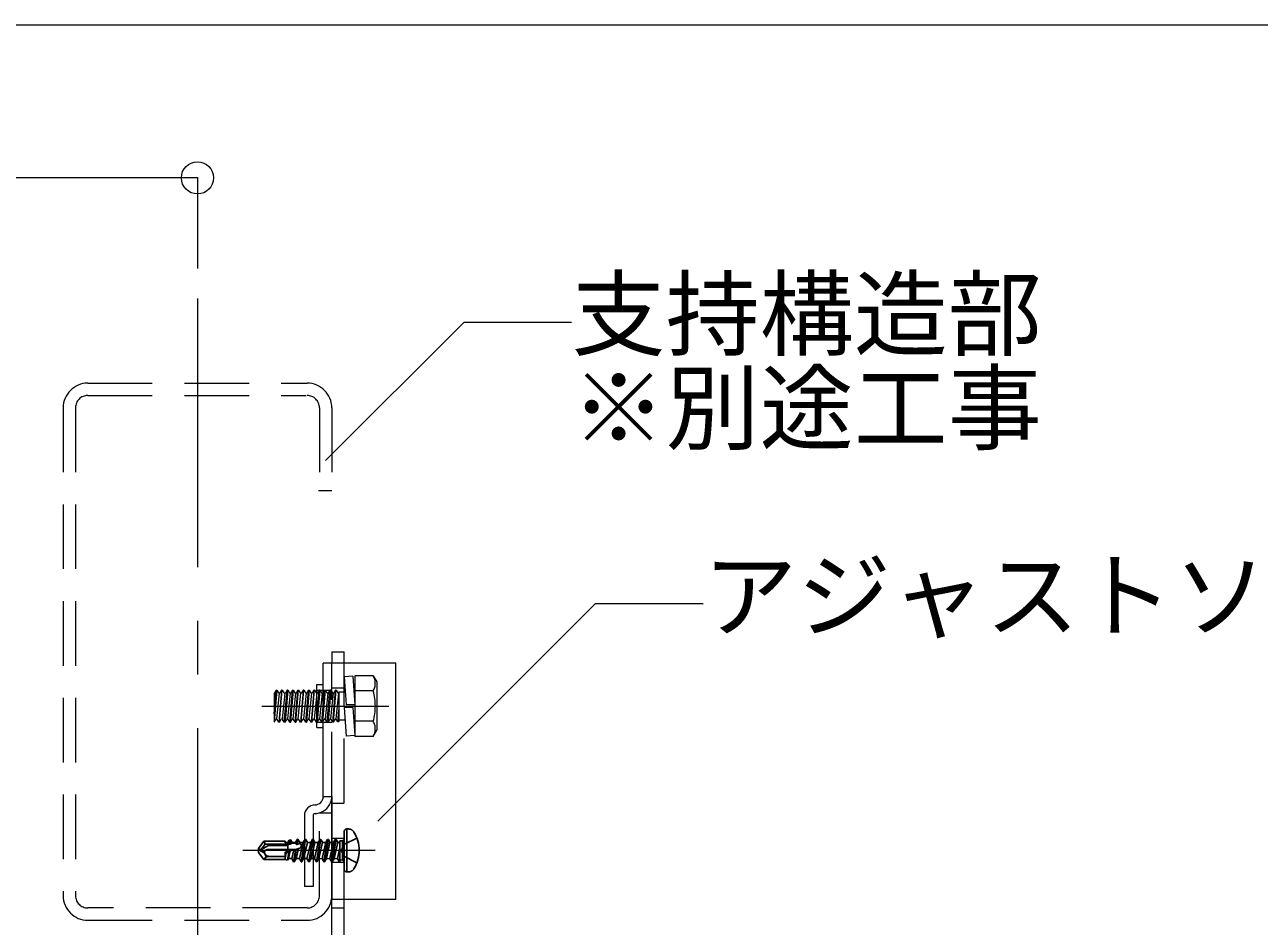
# Model space of a CAD drawing. Units: millimetres, scale not verified. Extents: x -1950 to 1950, y -1347 to 1325.
# Drawn here: x 1030.5 to 1260.3, y -681.7 to -513.8 of the extents above; entities that cross this region are included whole.
import ezdxf
from ezdxf.enums import TextEntityAlignment as Align

# ---------------------------------------------------------------- set-up
doc = ezdxf.new("R2010")
doc.units = ezdxf.units.MM
doc.header["$LTSCALE"] = 10
doc.header["$PDMODE"] = 32
doc.header["$PDSIZE"] = 6
doc.linetypes.add('CHAIN1', pattern=[8, 5, -1, 1, -1])
doc.linetypes.add('DASHED1', pattern=[1.8, 1.2, -0.6])
for name, color, linetype, lineweight in [('4-0_中心線', 4, 'CHAIN1', 9), ('4-5_寸法', 4, 'Continuous', 9), ('4-6_文字', 7, 'Continuous', 18), ('4-9_躯体他', 4, 'Continuous', 9), ('4-A_クリップ', 7, 'Continuous', 18), ('4-C_ビス・アンカーボルト・強調図形', 2, 'Continuous', 25), ('F-3_野縁', 3, 'Continuous', 18)]:
    doc.layers.add(name, color=color, linetype=linetype, lineweight=lineweight)
doc.styles.add('ＭＳ ゴシック', font='')
doc.styles.get('ＭＳ ゴシック').set_extended_font_data('MS Gothic')

msp = doc.modelspace()

# ---------------------------------------------------------------- linework, layer by layer
at = {"layer": '4-0_中心線'}
for p, q in [((1062.68, -564.82), (1062.68, -746.49)), ((1074.64, -640.69), (1098.28, -640.69)), ((1095.73, -667.56), (1071.09, -667.56))]:
    msp.add_line(p, q, dxfattribs=at)
at = {"layer": '4-5_寸法'}
for q in [(822.68, -542.34), (1062.68, -559.23)]:
    msp.add_line((1062.68, -542.34), q, dxfattribs=at)
at = {"layer": '4-5_寸法', "color": 7}
msp.add_point((1062.68, -542.34), dxfattribs=at)
at = {"layer": '4-6_文字'}
for p, q in [((1086.5, -594.99), (1112.29, -569.19)), ((1112.29, -569.19), (1132.29, -569.19))]:
    msp.add_line(p, q, dxfattribs=at)
msp.add_lwpolyline([(1096.25, -662.1), (1136.75, -621.6), (1156.75, -621.6)], dxfattribs=at)
at = {"layer": '4-9_躯体他', "linetype": 'DASHED1'}
for p, q in [((1042.28, -580.56), (1083.08, -580.56)), ((1042.28, -582.86), (1082.88, -582.86)), ((1037.68, -585.16), (1037.68, -675.96)), ((1039.98, -585.16), (1039.98, -675.96)), ((1085.38, -585.16), (1085.38, -600.56)), ((1087.68, -585.16), (1087.68, -600.56)), ((1085.18, -600.56), (1087.68, -600.56)), ((1085.38, -675.96), (1085.38, -660.56)), ((1085.38, -660.56), (1087.68, -660.56)), ((1087.68, -675.96), (1087.68, -660.56)), ((1083.08, -678.26), (1042.28, -678.26)), ((1042.28, -680.56), (1083.08, -680.56))]:
    msp.add_line(p, q, dxfattribs=at)
for centre, radius, start, end in [((1042.28, -585.16), 4.6, 90, 180), ((1083.08, -585.16), 4.6, 0, 90), ((1042.28, -585.16), 2.3, 90, 180), ((1083.08, -585.16), 2.3, 0, 90), ((1042.28, -675.96), 4.6, 180, 270), ((1042.28, -675.96), 2.3, 180, 270), ((1083.08, -675.96), 4.6, 270, 0), ((1083.08, -675.96), 2.3, 270, 0)]:
    msp.add_arc(centre, radius, start, end, dxfattribs=at)
at = {"layer": '4-A_クリップ'}
for p, q in [((1087.68, -630.56), (1089.98, -630.56)), ((1087.68, -630.56), (1087.68, -632.69)), ((1089.98, -632.69), (1089.98, -630.56)), ((1086.08, -657.49), (1086.08, -632.69)), ((1099.58, -632.69), (1086.08, -632.69)), ((1099.58, -676.69), (1099.58, -632.69)), ((1077.47, -637.69), (1076.98, -643.59)), ((1076.98, -642.1), (1077.34, -637.69)), ((1076.98, -638.28), (1076.98, -643.59)), ((1077.34, -637.69), (1077.03, -638.23)), ((1077.34, -637.69), (1077.47, -637.69)), ((1077.91, -638.3), (1077.41, -643.07)), ((1077.47, -637.69), (1077.78, -638.23)), ((1078.34, -637.69), (1077.84, -643.69)), ((1077.91, -638.45), (1077.91, -638.45)), ((1077.91, -638.45), (1077.91, -638.45)), ((1077.97, -643.69), (1078.47, -637.69)), ((1078.34, -637.69), (1078.03, -638.23)), ((1078.47, -637.69), (1078.34, -637.69)), ((1078.91, -638.3), (1078.41, -643.07)), ((1078.47, -637.69), (1078.78, -638.23)), ((1078.84, -643.69), (1079.34, -637.69)), ((1078.91, -638.45), (1078.91, -638.45)), ((1078.91, -638.45), (1078.91, -638.45)), ((1078.91, -638.45), (1078.91, -638.45)), ((1079.47, -637.69), (1078.97, -643.69)), ((1079.34, -637.69), (1079.03, -638.23)), ((1079.47, -637.69), (1079.34, -637.69)), ((1079.91, -638.3), (1079.41, -643.07)), ((1079.47, -637.69), (1079.78, -638.23)), ((1079.84, -643.69), (1080.34, -637.69)), ((1079.91, -638.45), (1079.91, -638.45)), ((1080.47, -637.69), (1079.97, -643.69)), ((1080.34, -637.69), (1080.03, -638.23)), ((1080.34, -637.69), (1080.47, -637.69)), ((1080.91, -638.3), (1080.41, -643.07)), ((1080.47, -637.69), (1080.78, -638.23)), ((1080.84, -643.69), (1081.34, -637.69)), ((1080.91, -638.45), (1080.91, -638.45)), ((1080.91, -638.45), (1080.91, -638.45)), ((1080.97, -643.69), (1081.47, -637.69)), ((1081.34, -637.69), (1081.03, -638.23)), ((1081.34, -637.69), (1081.47, -637.69)), ((1081.41, -643.07), (1081.91, -638.3)), ((1081.47, -637.69), (1081.78, -638.23)), ((1082.34, -637.69), (1081.84, -643.69)), ((1081.91, -638.45), (1081.91, -638.45)), ((1081.91, -638.45), (1081.91, -638.45)), ((1081.97, -643.69), (1082.47, -637.69)), ((1082.34, -637.69), (1082.03, -638.23)), ((1082.47, -637.69), (1082.34, -637.69)), ((1082.91, -638.3), (1082.41, -643.08)), ((1082.47, -637.69), (1082.78, -638.23)), ((1082.84, -643.69), (1083.34, -637.69)), ((1082.91, -638.45), (1082.91, -638.45)), ((1083.47, -637.69), (1082.97, -643.69)), ((1083.34, -637.69), (1083.03, -638.23)), ((1083.34, -637.69), (1083.47, -637.69)), ((1083.91, -638.3), (1083.41, -643.08)), ((1083.47, -637.69), (1083.78, -638.23)), ((1084.34, -637.69), (1083.84, -643.69)), ((1083.91, -638.45), (1083.91, -638.45)), ((1083.91, -638.45), (1083.91, -638.45)), ((1083.97, -643.69), (1084.47, -637.69)), ((1084.34, -637.69), (1084.03, -638.23)), ((1084.47, -637.69), (1084.34, -637.69)), ((1084.91, -638.3), (1084.41, -643.08)), ((1084.47, -637.69), (1084.78, -638.23)), ((1084.88, -636.69), (1086.08, -636.69)), ((1084.88, -644.69), (1084.88, -636.69)), ((1084.91, -638.45), (1084.91, -638.45)), ((1084.91, -638.45), (1084.91, -638.45)), ((1084.91, -638.45), (1084.91, -638.45)), ((1076.98, -643.67), (1077.28, -643.15)), ((1077.41, -642.93), (1077.41, -642.93)), ((1077.41, -642.93), (1077.41, -642.93)), ((1077.84, -643.69), (1077.53, -643.15)), ((1077.97, -643.69), (1078.28, -643.15)), ((1078.41, -642.93), (1078.41, -642.93)), ((1078.41, -642.93), (1078.41, -642.93)), ((1078.41, -642.93), (1078.41, -642.93)), ((1078.84, -643.69), (1078.53, -643.15)), ((1078.97, -643.69), (1079.28, -643.15)), ((1079.41, -642.93), (1079.41, -642.93)), ((1079.84, -643.69), (1079.53, -643.15)), ((1079.97, -643.69), (1080.28, -643.15)), ((1080.41, -642.93), (1080.41, -642.93)), ((1080.41, -642.93), (1080.41, -642.93)), ((1080.41, -642.93), (1080.41, -642.93)), ((1080.84, -643.69), (1080.53, -643.15)), ((1080.97, -643.69), (1081.28, -643.15)), ((1081.41, -642.93), (1081.41, -642.93)), ((1081.41, -642.93), (1081.41, -642.93)), ((1081.84, -643.69), (1081.53, -643.15)), ((1081.97, -643.69), (1082.28, -643.15)), ((1082.41, -642.93), (1082.41, -642.93)), ((1082.84, -643.69), (1082.53, -643.15)), ((1082.97, -643.69), (1083.28, -643.15)), ((1083.41, -642.93), (1083.41, -642.93)), ((1083.41, -642.93), (1083.41, -642.93)), ((1083.84, -643.69), (1083.53, -643.15)), ((1083.97, -643.69), (1084.28, -643.15)), ((1084.41, -642.93), (1084.41, -642.93)), ((1084.41, -642.93), (1084.41, -642.93)), ((1084.41, -642.93), (1084.41, -642.93)), ((1084.84, -643.69), (1084.53, -643.15)), ((1077.97, -643.69), (1077.84, -643.69)), ((1078.97, -643.69), (1078.84, -643.69)), ((1079.84, -643.69), (1079.97, -643.69)), ((1080.84, -643.69), (1080.97, -643.69)), ((1081.97, -643.69), (1081.84, -643.69)), ((1082.84, -643.69), (1082.97, -643.69)), ((1083.97, -643.69), (1083.84, -643.69)), ((1084.97, -643.69), (1084.84, -643.69)), ((1084.88, -644.69), (1086.08, -644.69)), ((1086.08, -657.49), (1087.68, -657.49)), ((1087.68, -657.49), (1087.68, -676.56)), ((1087.68, -676.69), (1087.68, -657.49)), ((1082.58, -661.09), (1082.58, -674.29)), ((1087.68, -676.56), (1087.68, -660.56)), ((1087.68, -691.56), (1087.68, -676.56)), ((1099.58, -676.69), (1087.68, -676.69)), ((1089.98, -691.56), (1089.98, -676.69))]:
    msp.add_line(p, q, dxfattribs=at)
at = {"layer": '4-A_クリップ', "linetype": 'DASHED1'}
for p, q in [((1087.68, -630.56), (1089.98, -630.56)), ((1087.68, -657.49), (1087.68, -632.69)), ((1089.98, -676.69), (1089.98, -632.69)), ((1091.58, -635.1), (1089.98, -635.21)), ((1089.98, -635.21), (1090.35, -640.44)), ((1091.98, -635.04), (1091.98, -646.34)), ((1095.38, -635.04), (1091.98, -635.04)), ((1095.38, -635.04), (1096.08, -636.19)), ((1096.08, -636.19), (1096.08, -645.19)), ((1084.84, -643.69), (1085.34, -637.69)), ((1084.88, -637.69), (1087.68, -637.69)), ((1085.47, -637.69), (1084.97, -643.69)), ((1085.34, -637.69), (1085.03, -638.23)), ((1085.47, -637.69), (1085.34, -637.69)), ((1085.91, -638.3), (1085.41, -643.07)), ((1085.47, -637.69), (1085.78, -638.23)), ((1085.84, -643.69), (1086.34, -637.69)), ((1085.91, -638.45), (1085.91, -638.45)), ((1086.47, -637.69), (1085.97, -643.69)), ((1086.34, -637.69), (1086.03, -638.23)), ((1086.34, -637.69), (1086.47, -637.69)), ((1086.91, -638.3), (1086.41, -643.07)), ((1086.47, -637.69), (1086.78, -638.23)), ((1086.84, -643.69), (1087.34, -637.69)), ((1086.91, -638.45), (1086.91, -638.45)), ((1086.91, -638.45), (1086.91, -638.45)), ((1087.47, -637.69), (1086.97, -643.69)), ((1087.34, -637.69), (1087.03, -638.23)), ((1087.47, -637.69), (1087.34, -637.69)), ((1087.91, -638.3), (1087.41, -643.07)), ((1087.47, -637.69), (1087.78, -638.23)), ((1087.68, -637.31), (1089.98, -637.31)), ((1087.84, -643.69), (1088.34, -637.69)), ((1087.91, -638.45), (1087.91, -638.45)), ((1087.91, -638.45), (1087.91, -638.45)), ((1087.91, -638.45), (1087.91, -638.45)), ((1087.97, -643.69), (1088.47, -637.69)), ((1088.34, -637.69), (1088.03, -638.23)), ((1088.47, -637.69), (1088.34, -637.69)), ((1088.91, -638.3), (1088.41, -643.07)), ((1088.47, -637.69), (1088.78, -638.23)), ((1088.91, -638.45), (1088.91, -638.45)), ((1088.98, -638.07), (1088.98, -643.54)), ((1089.98, -638.07), (1088.98, -638.07)), ((1089.91, -638.45), (1089.91, -638.45)), ((1089.91, -638.45), (1089.91, -638.45)), ((1090.19, -638.07), (1089.98, -638.07)), ((1091.98, -638.07), (1091.79, -638.07)), ((1095.38, -637.86), (1091.98, -637.86)), ((1089.98, -640.94), (1090.36, -646.28)), ((1091.58, -640.94), (1089.98, -640.94)), ((1091.58, -640.94), (1091.96, -646.16)), ((1084.97, -643.69), (1085.28, -643.15)), ((1085.41, -642.93), (1085.41, -642.93)), ((1085.84, -643.69), (1085.53, -643.15)), ((1085.97, -643.69), (1086.28, -643.15)), ((1086.41, -642.93), (1086.41, -642.93)), ((1086.41, -642.93), (1086.41, -642.93)), ((1086.84, -643.69), (1086.53, -643.15)), ((1086.97, -643.69), (1087.28, -643.15)), ((1087.41, -642.93), (1087.41, -642.93)), ((1087.41, -642.93), (1087.41, -642.93)), ((1087.41, -642.93), (1087.41, -642.93)), ((1087.84, -643.69), (1087.53, -643.15)), ((1087.97, -643.69), (1088.28, -643.15)), ((1088.41, -642.93), (1088.41, -642.93)), ((1088.79, -643.64), (1088.98, -641.39)), ((1088.91, -643.64), (1088.95, -643.21)), ((1084.88, -643.69), (1087.68, -643.69)), ((1085.84, -643.69), (1085.97, -643.69)), ((1086.97, -643.69), (1086.84, -643.69)), ((1087.97, -643.69), (1087.84, -643.69)), ((1088.91, -643.64), (1088.97, -643.54)), ((1089.98, -643.31), (1088.98, -643.31)), ((1090.15, -643.31), (1089.98, -643.31)), ((1091.98, -643.31), (1091.75, -643.31)), ((1095.38, -643.51), (1091.98, -643.51)), ((1095.38, -646.34), (1096.08, -645.19)), ((1091.96, -646.16), (1090.36, -646.28)), ((1095.38, -646.34), (1091.98, -646.34)), ((1089.98, -658.81), (1087.68, -658.81)), ((1089.98, -665.31), (1087.68, -665.31)), ((1089.98, -669.81), (1087.68, -669.81)), ((1089.98, -678.31), (1087.68, -678.31))]:
    msp.add_line(p, q, dxfattribs=at)
for points in [[(1091.58, -635.1), (1091.96, -640.44), (1090.35, -640.44)], [(1088.91, -643.64), (1088.79, -643.64), (1088.48, -643.1)]]:
    msp.add_lwpolyline(points, dxfattribs=at)
at = {"layer": '4-A_クリップ'}
msp.add_lwpolyline([(1084.18, -661.09), (1084.18, -674.29), (1082.58, -674.29)], dxfattribs=at)
at = {"layer": '4-A_クリップ', "linetype": 'DASHED1'}
for centre, radius, start, end in [((1093.08, -636.45), 2.69, 328.3773, 31.6227), ((1084.91, -638.16), 0.144, 209.8496, 330.1504), ((1085.91, -638.16), 0.144, 209.8496, 330.1504), ((1086.91, -638.16), 0.144, 209.8496, 330.1504), ((1087.91, -638.16), 0.144, 209.8496, 330.1504), ((1088.9, -638.16), 0.144, 209.8496, 299.8982), ((1088.9, -638.16), 0.144, 329.2451, 330.1504), ((1085.6, -640.69), 10.18, 343.8818, 16.1182), ((1085.41, -643.22), 0.144, 29.8496, 150.1504), ((1086.41, -643.22), 0.144, 29.8496, 150.1504), ((1087.41, -643.22), 0.144, 29.8496, 150.1504), ((1088.4, -643.22), 0.144, 60.1018, 150.1504), ((1088.4, -643.22), 0.144, 29.8496, 30.7549), ((1093.08, -644.93), 2.69, 328.3773, 31.6227)]:
    msp.add_arc(centre, radius, start, end, dxfattribs=at)
at = {"layer": '4-A_クリップ'}
for centre, radius, start, end in [((1076.91, -638.16), 0.144, 299.379, 330.1504), ((1077.91, -638.16), 0.144, 209.8496, 330.1504), ((1078.91, -638.16), 0.144, 209.8496, 330.1504), ((1079.91, -638.16), 0.144, 209.8496, 330.1504), ((1080.91, -638.16), 0.144, 209.8496, 330.1504), ((1081.91, -638.16), 0.144, 209.8496, 330.1504), ((1082.91, -638.16), 0.144, 209.8496, 330.1504), ((1083.91, -638.16), 0.144, 209.8496, 330.1504), ((1077.41, -643.22), 0.144, 29.8496, 150.1504), ((1078.41, -643.22), 0.144, 29.8496, 150.1504), ((1079.41, -643.22), 0.144, 29.8496, 150.1504), ((1080.41, -643.22), 0.144, 29.8496, 150.1504), ((1081.41, -643.22), 0.144, 29.8496, 150.1504), ((1082.41, -643.22), 0.144, 29.8496, 150.1504), ((1083.41, -643.22), 0.144, 29.8496, 150.1504), ((1084.41, -643.22), 0.144, 29.8496, 150.1504), ((1084.58, -661.09), 2, 90, 180), ((1084.48, -657.49), 1.6, 270, 0), ((1084.48, -657.49), 3.2, 300, 0), ((1084.58, -661.09), 0.4, 90, 180), ((1084.48, -657.49), 3.2, 270, 300)]:
    msp.add_arc(centre, radius, start, end, dxfattribs=at)
at = {"layer": '4-C_ビス・アンカーボルト・強調図形', "linetype": 'DASHED1'}
for p, q in [((1090.48, -671.56), (1090.48, -663.56)), ((1090.48, -663.56), (1090.78, -663.56)), ((1082.69, -665.46), (1082.58, -665.65)), ((1082.79, -665.46), (1082.58, -666.72)), ((1083.13, -666.06), (1082.58, -668.43)), ((1082.79, -665.46), (1083.13, -666.06)), ((1084.2, -665.46), (1083.49, -669.66)), ((1084.1, -665.46), (1083.75, -666.06)), ((1084.54, -666.06), (1083.84, -669.06)), ((1084.2, -665.46), (1084.1, -665.46)), ((1084.2, -665.46), (1084.54, -666.06)), ((1084.46, -669.06), (1085.16, -666.06)), ((1085.16, -666.06), (1084.54, -666.06)), ((1085.66, -665.55), (1084.9, -669.66)), ((1085.48, -665.51), (1085.16, -666.06)), ((1085.93, -666.01), (1085.25, -669.06)), ((1085.66, -665.55), (1085.48, -665.51)), ((1085.66, -665.55), (1085.93, -666.01)), ((1085.87, -669.06), (1086.57, -666.06)), ((1086.57, -666.06), (1085.93, -666.06)), ((1087.07, -665.55), (1086.31, -669.66)), ((1086.89, -665.51), (1086.57, -666.06)), ((1087.34, -666.01), (1086.66, -669.06)), ((1087.07, -665.55), (1086.89, -665.51)), ((1087.07, -665.55), (1087.34, -666.01)), ((1087.3, -669.06), (1088, -666.06)), ((1088, -666.06), (1087.34, -666.06)), ((1088.5, -665.55), (1087.74, -669.66)), ((1088.32, -665.51), (1088, -666.06)), ((1088.77, -666.01), (1088.09, -669.06)), ((1088.5, -665.55), (1088.32, -665.51)), ((1088.5, -665.55), (1088.77, -666.01)), ((1089.18, -666.06), (1088.77, -666.06)), ((1089.18, -665.79), (1089.66, -665.78)), ((1089.18, -665.79), (1089.18, -669.61)), ((1089.98, -665.46), (1089.66, -665.78)), ((1089.66, -665.78), (1089.66, -669.34)), ((1089.98, -671.06), (1089.98, -664.06)), ((1092.36, -665.26), (1090.04, -666.41)), ((1088.71, -669.06), (1089.18, -667.05)), ((1089.43, -667.56), (1090.04, -666.41)), ((1089.43, -667.56), (1090.04, -668.7)), ((1083.05, -669.06), (1082.58, -669.06)), ((1083.05, -669.06), (1082.58, -669.06)), ((1083.49, -669.66), (1083.39, -669.66)), ((1083.49, -669.66), (1083.84, -669.06)), ((1084.46, -669.06), (1083.84, -669.06)), ((1084.9, -669.66), (1084.8, -669.66)), ((1084.9, -669.66), (1085.25, -669.06)), ((1086.31, -669.66), (1086.21, -669.66)), ((1086.31, -669.66), (1086.66, -669.06)), ((1087.74, -669.66), (1087.64, -669.66)), ((1087.74, -669.66), (1088.09, -669.06)), ((1089.05, -669.66), (1088.71, -669.06)), ((1089.18, -668.88), (1089.05, -669.66)), ((1089.15, -669.66), (1089.05, -669.66)), ((1089.18, -669.52), (1089.15, -669.66)), ((1089.15, -669.66), (1089.18, -669.61)), ((1089.18, -669.33), (1089.66, -669.34)), ((1089.98, -669.66), (1089.66, -669.34)), ((1092.36, -669.86), (1090.04, -668.7)), ((1090.48, -671.56), (1090.78, -671.56))]:
    msp.add_line(p, q, dxfattribs=at)
at = {"layer": '4-C_ビス・アンカーボルト・強調図形'}
for p, q in [((1074.06, -667.2), (1075, -665.86)), ((1078.98, -665.86), (1075, -665.86)), ((1075.26, -666.36), (1075, -665.86)), ((1078.98, -665.86), (1078.98, -666.14)), ((1079.52, -666.06), (1078.98, -666.06)), ((1078.98, -666.14), (1079.5, -666.17)), ((1079.48, -667.75), (1079.48, -666.17)), ((1079.5, -666.17), (1079.52, -666.06)), ((1079.59, -666.38), (1079.5, -666.17)), ((1079.77, -665.64), (1079.52, -666.06)), ((1079.77, -665.64), (1079.59, -666.38)), ((1080.03, -665.56), (1079.77, -665.64)), ((1080.03, -665.56), (1079.9, -666.39)), ((1080.28, -666.22), (1079.9, -666.39)), ((1080.03, -665.56), (1080.31, -666.06)), ((1080.31, -666.06), (1080.28, -666.22)), ((1080.28, -666.22), (1080.89, -666.25)), ((1080.93, -666.06), (1080.31, -666.06)), ((1080.89, -666.25), (1080.93, -666.06)), ((1081.28, -665.46), (1080.93, -666.06)), ((1081.28, -665.46), (1081.11, -666.46)), ((1081.38, -665.46), (1081.21, -666.47)), ((1081.38, -665.46), (1081.28, -665.46)), ((1081.38, -665.46), (1081.72, -666.06)), ((1081.64, -669.06), (1082.34, -666.06)), ((1081.72, -666.06), (1081.67, -666.29)), ((1082.34, -666.06), (1081.72, -666.06)), ((1082.58, -666.12), (1081.98, -669.66)), ((1082.58, -665.65), (1082.34, -666.06)), ((1073.98, -667.56), (1074.06, -667.2)), ((1074.48, -667.47), (1073.98, -667.56)), ((1074.42, -667.66), (1073.98, -667.56)), ((1074.06, -667.2), (1074.48, -667.47)), ((1074.48, -667.47), (1075.26, -666.36)), ((1075.89, -666.66), (1074.48, -667.47)), ((1075.28, -668.27), (1075.23, -668.2)), ((1075.26, -666.36), (1079.48, -666.36)), ((1075.38, -667.51), (1075.64, -667.36)), ((1075.64, -667.36), (1080.91, -667.36)), ((1075.89, -666.66), (1079.48, -666.66)), ((1078.98, -667.88), (1081.77, -667.13)), ((1078.98, -668.36), (1079.1, -667.85)), ((1078.98, -667.88), (1078.98, -669.26)), ((1079.21, -668.03), (1078.98, -669)), ((1079.21, -668.03), (1079.1, -667.85)), ((1079.21, -668.03), (1079.66, -667.9)), ((1079.66, -667.9), (1079.42, -669.38)), ((1079.59, -666.38), (1079.9, -666.39)), ((1079.95, -667.62), (1079.61, -669.06)), ((1079.95, -667.62), (1079.66, -667.9)), ((1080.23, -669.06), (1080.61, -667.44)), ((1080.93, -667.56), (1080.61, -667.44)), ((1081.03, -667.53), (1080.67, -669.66)), ((1081.11, -666.46), (1080.89, -666.25)), ((1080.93, -667.56), (1081.03, -667.53)), ((1081.45, -667.21), (1081.02, -669.06)), ((1081.45, -667.21), (1081.03, -667.53)), ((1081.11, -666.46), (1081.21, -666.47)), ((1081.67, -666.29), (1081.21, -666.47)), ((1081.67, -666.29), (1081.92, -666.31)), ((1082.58, -666.72), (1082.08, -669.66)), ((1082.58, -668.43), (1082.43, -669.06)), ((1075.23, -669.01), (1075, -669.26)), ((1078.98, -669.26), (1075, -669.26)), ((1076.03, -668.66), (1078.98, -668.66)), ((1079.42, -669.38), (1078.98, -669.26)), ((1079.42, -669.38), (1079.61, -669.06)), ((1080.23, -669.06), (1079.61, -669.06)), ((1080.67, -669.66), (1080.57, -669.66)), ((1080.67, -669.66), (1081.02, -669.06)), ((1081.64, -669.06), (1081.02, -669.06)), ((1081.98, -669.66), (1081.64, -669.06)), ((1082.08, -669.66), (1081.98, -669.66)), ((1082.08, -669.66), (1082.43, -669.06)), ((1082.58, -669.06), (1082.43, -669.06))]:
    msp.add_line(p, q, dxfattribs=at)
at = {"layer": '4-C_ビス・アンカーボルト・強調図形', "linetype": 'DASHED1'}
for points in [[(1082.79, -665.46), (1082.69, -665.46), (1082.69, -665.46), (1082.58, -666.12)], [(1084.1, -665.46), (1083.39, -669.66), (1083.05, -669.06)], [(1083.05, -669.06), (1083.75, -666.06), (1083.13, -666.06)], [(1085.48, -665.51), (1084.8, -669.66), (1084.46, -669.06)], [(1086.89, -665.51), (1086.21, -669.66), (1085.87, -669.06)], [(1088.32, -665.51), (1087.64, -669.66), (1087.3, -669.06)], [(1085.89, -669.1), (1085.27, -669.06), (1085.25, -669.06)], [(1087.3, -669.1), (1086.68, -669.06), (1086.66, -669.06)], [(1088.73, -669.1), (1088.11, -669.06), (1088.09, -669.06)]]:
    msp.add_lwpolyline(points, dxfattribs=at)
at = {"layer": '4-C_ビス・アンカーボルト・強調図形'}
for points in [[(1075, -669.26), (1074.06, -667.92), (1073.98, -667.56)], [(1080.93, -667.56), (1080.57, -669.66), (1080.23, -669.06)]]:
    msp.add_lwpolyline(points, dxfattribs=at)
at = {"layer": '4-C_ビス・アンカーボルト・強調図形', "linetype": 'DASHED1'}
for centre, radius, start, end in [((1090.48, -664.06), 0.5, 90, 180), ((1090.78, -664.76), 1.2, 31.8908, 90), ((1086.28, -667.56), 6.5, 328.1092, 31.8908), ((1090.48, -671.06), 0.5, 180, 270), ((1090.78, -670.36), 1.2, 270, 328.1092)]:
    msp.add_arc(centre, radius, start, end, dxfattribs=at)
at = {"layer": '4-C_ビス・アンカーボルト・強調図形'}
for centre, radius, start, end in [((1074.71, -666.35), 1.34, 257.5, 300), ((1074.13, -668.97), 1.34, 35, 77.5), ((1075.62, -667.92), 0.479, 120, 215), ((1074.79, -668.61), 0.594, 317.1543, 35), ((1076.03, -667.74), 0.921, 215, 270), ((1081.23, -666.61), 0.75, 316.4554, 23.9208), ((1076.03, -669.76), 1.1, 90, 137.1543)]:
    msp.add_arc(centre, radius, start, end, dxfattribs=at)
at = {"layer": 'F-3_野縁'}
msp.add_line((775, -513.82), (1490, -513.82), dxfattribs=at)

# ---------------------------------------------------------------- texts
at = {"layer": '4-6_文字', "style": 'ＭＳ ゴシック'}
for s, p in [('支持構造部', (1132.29, -577.94)), ('※別途工事', (1132.29, -595.44)), ('アジャストソエル', (1156.75, -630.35))]:
    msp.add_text(s, height=12.83, dxfattribs=at).set_placement(p, align=Align.BOTTOM_LEFT)

doc.saveas('drawing.dxf')
